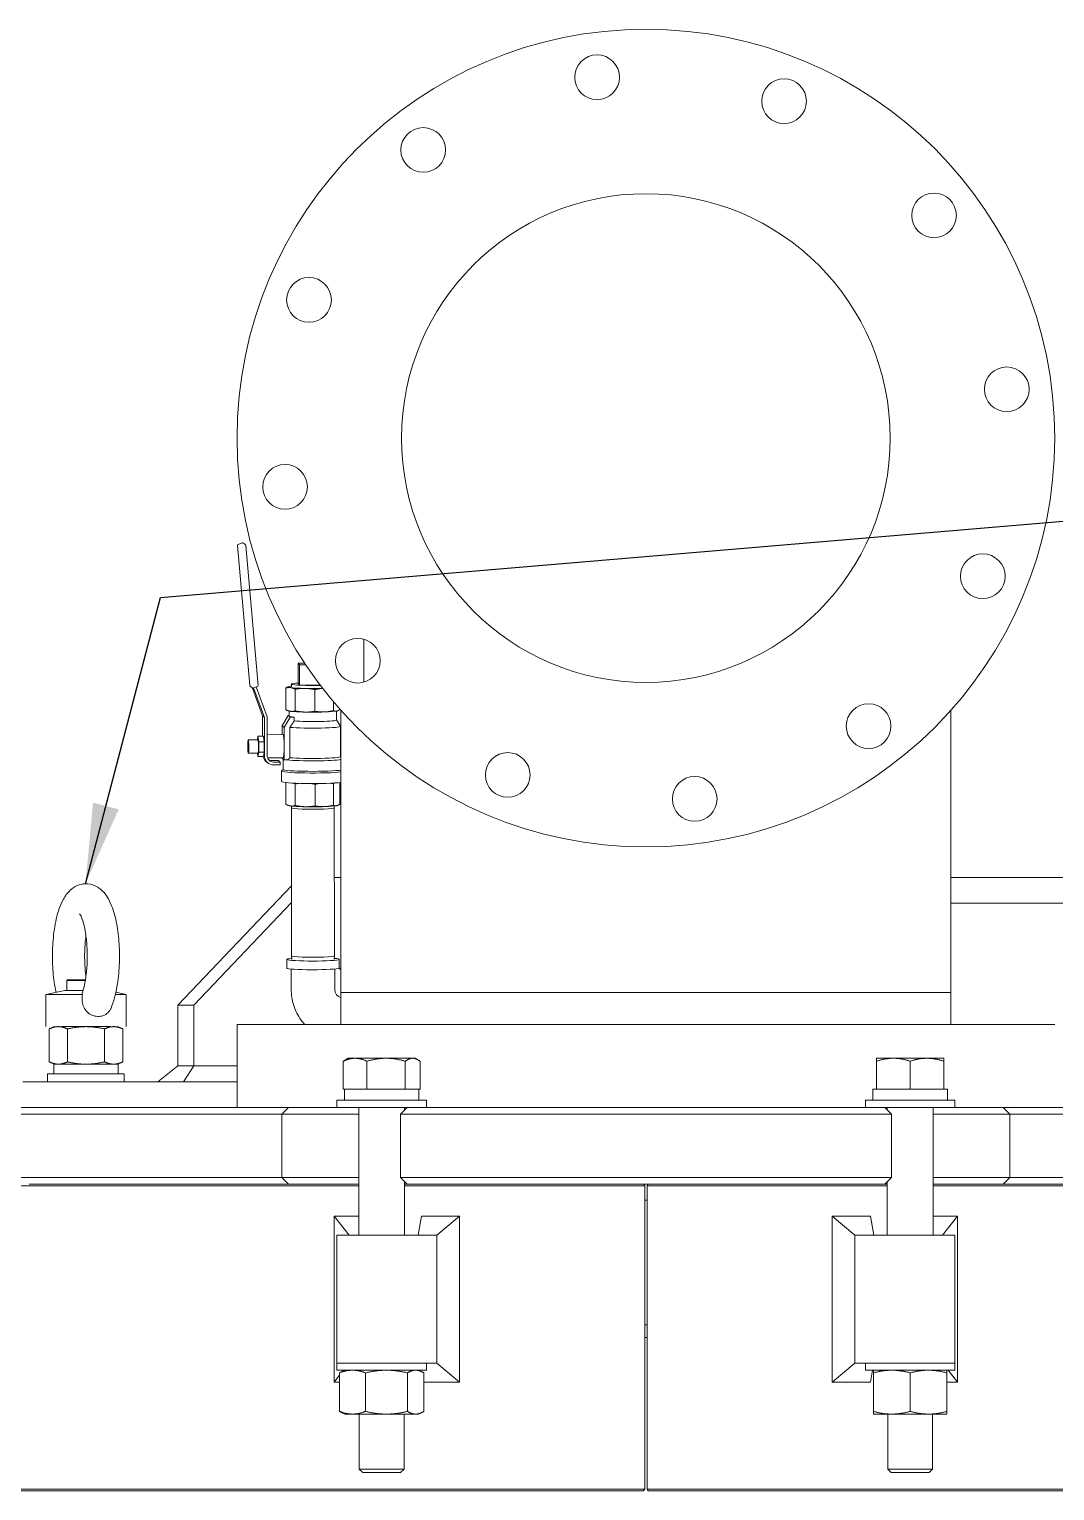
# Model space of a CAD drawing. Header units: inches. Extents: x 20 to 536, y 8 to 344.
# Drawn here: x 256.69 to 276.75, y 140.48 to 169.08 of the extents above; entities that cross this region are included whole.
import ezdxf

# ---------------------------------------------------------------- set-up
doc = ezdxf.new("R2010")
doc.units = ezdxf.units.IN
doc.header["$LTSCALE"] = 16
doc.header["$MEASUREMENT"] = 0
doc.layers.add('Symbol (ANSI)', color=7, linetype='Continuous', lineweight=25)
doc.layers.add('Visible (ANSI)', color=7, linetype='Continuous', lineweight=50)
doc.styles.add('MEMCOR Medium', font='arial.ttf')
doc.dimstyles.new('Default (ANSI)$7', dxfattribs={"dimscale": 16, "dimtxt": 0.15, "dimasz": 0.098425, "dimexe": 0.125, "dimexo": 0.0625, "dimgap": 0.031496, "dimtad": 0, "dimtih": 1, "dimtoh": 1, "dimdec": 4, "dimrnd": 1e-08, "dimzin": 3, "dimdsep": 46, "dimlunit": 5, "dimtxsty": 'MEMCOR Medium', "dimcen": 0.09, "dimdle": 0.393701, "dimclrd": 256, "dimclre": 256, "dimclrt": 256, "dimadec": 0, "dimazin": 1, "dimtfac": 0.8, "dimtofl": 0, "dimtmove": 0, "dimatfit": 3, "dimfxl": 1, "dimfrac": 1, "dimtolj": 1, "dimtzin": 4, "dimlwd": -1, "dimlwe": -1, "dimarcsym": 0})

msp = doc.modelspace()

# ---------------------------------------------------------------- linework, layer by layer
at = {"layer": 'Visible (ANSI)', "linetype": 'Continuous', "lineweight": 18}
for p, q in [((260.85768, 159.02392), (260.77607, 158.99372)), ((260.87803, 159.02059), (260.91582, 158.99015)), ((260.76252, 158.9723), (261.00359, 156.23274)), ((260.92352, 158.97572), (261.16459, 156.23615)), ((263.23266, 157.14086), (263.23266, 156.2969)), ((261.94994, 156.67032), (262.07679, 156.67074)), ((261.97373, 156.63516), (261.94994, 156.67032)), ((261.94994, 156.67032), (261.95016, 156.27742)), ((262.10012, 156.63557), (261.97373, 156.63516)), ((261.97373, 156.63516), (261.97395, 156.24226)), ((261.04908, 156.18786), (261.01129, 156.21831)), ((261.05485, 156.18457), (261.25417, 155.63833)), ((261.15104, 156.21474), (261.06943, 156.18454)), ((261.2899, 155.60954), (261.07883, 156.18802)), ((261.1297, 156.20685), (261.34405, 155.6194)), ((261.70871, 156.185), (261.70895, 155.75952)), ((261.75205, 156.21078), (261.74444, 156.20726)), ((261.82046, 156.20647), (261.81874, 156.26047)), ((261.89319, 156.162), (261.89343, 155.73652)), ((261.97395, 156.24226), (261.95016, 156.27742)), ((262.37907, 156.2436), (261.97395, 156.24226)), ((262.27932, 156.15422), (262.27956, 155.72874)), ((262.64105, 155.91615), (262.64115, 155.74072)), ((261.2899, 155.60954), (261.25417, 155.63833)), ((261.25417, 155.63833), (261.25439, 155.2441)), ((261.29032, 154.85915), (261.2899, 155.60954)), ((261.34405, 155.6194), (261.34438, 155.02961)), ((261.75314, 155.64786), (261.63724, 155.44605)), ((261.67834, 155.41295), (261.79424, 155.61475)), ((261.75232, 155.73913), (261.72391, 155.75221)), ((261.77223, 155.64797), (261.75314, 155.64786)), ((261.75314, 155.64786), (261.77369, 155.63131)), ((261.77224, 155.63365), (261.77218, 155.73367)), ((261.77369, 155.63131), (261.79424, 155.61475)), ((261.79424, 155.61475), (261.87346, 155.6152)), ((261.87346, 155.6152), (261.8735, 155.53976)), ((262.70328, 155.55874), (262.70318, 155.73419)), ((262.72304, 155.73968), (262.73065, 155.74319)), ((262.76638, 155.77121), (262.76638, 155.76546)), ((262.78666, 150.22597), (262.78666, 155.7484)), ((274.72266, 150.22597), (274.72266, 155.7484)), ((261.63724, 155.44605), (261.63734, 155.27195)), ((261.63724, 155.44605), (261.67834, 155.41295)), ((261.6787, 154.7769), (261.67834, 155.41295)), ((261.78867, 155.41357), (261.789, 154.82107)), ((262.70328, 155.55929), (262.77572, 155.43433)), ((262.77641, 154.84056), (262.77608, 155.43306)), ((260.97379, 155.17252), (261.16332, 155.17359)), ((261.15319, 155.17353), (261.16394, 155.2436)), ((261.16394, 155.2436), (261.27225, 155.2442)), ((261.16394, 155.2436), (261.17774, 155.13227)), ((261.17774, 155.13227), (261.28605, 155.13288)), ((261.17774, 155.13227), (261.17786, 154.93176)), ((261.27225, 155.2442), (261.28605, 155.13288)), ((261.28605, 155.13288), (261.28616, 154.93237)), ((261.34424, 155.2703), (261.65674, 155.27206)), ((261.34438, 155.02961), (261.34447, 154.85946)), ((260.97526, 154.91153), (261.16479, 154.91259)), ((261.16417, 154.84258), (261.1555, 154.91254)), ((261.17786, 154.93176), (261.16417, 154.84258)), ((261.16417, 154.84258), (261.27506, 154.8432)), ((261.17786, 154.93176), (261.28616, 154.93237)), ((261.28616, 154.93237), (261.27662, 154.87019)), ((261.32085, 154.7493), (261.35658, 154.72051)), ((261.35161, 154.81794), (261.65928, 154.81967)), ((261.56554, 154.76494), (261.43342, 154.7642)), ((261.46915, 154.73541), (261.60127, 154.73615)), ((261.60127, 154.73615), (261.56554, 154.76494)), ((261.60127, 154.73615), (261.6013, 154.68194)), ((261.63759, 154.81955), (261.6376, 154.81)), ((261.65815, 154.79345), (261.6376, 154.81)), ((261.65644, 154.59058), (261.65633, 154.79491)), ((261.6787, 154.7769), (261.65815, 154.79345)), ((261.73989, 154.77724), (261.6787, 154.7769)), ((262.77641, 154.84166), (262.78666, 154.83146)), ((261.6013, 154.68194), (261.46918, 154.6812)), ((261.62595, 154.3542), (261.62584, 154.56)), ((261.65644, 154.59177), (261.62709, 154.56251)), ((261.70998, 153.90731), (261.70975, 154.33279)), ((261.89447, 153.88431), (261.89423, 154.30979)), ((262.28059, 153.87653), (262.28036, 154.30201)), ((262.64218, 153.88851), (262.64194, 154.31399)), ((262.76741, 153.91325), (262.76718, 154.33509)), ((261.75335, 153.88692), (261.72495, 153.9)), ((261.82124, 153.87487), (261.82009, 153.83731)), ((262.65619, 153.87534), (262.65739, 153.83778)), ((262.72407, 153.88747), (262.73168, 153.89098)), ((261.82009, 153.83726), (261.82171, 150.94239)), ((262.65739, 153.83773), (262.65901, 150.94286)), ((262.78666, 152.47597), (262.65815, 152.47597)), ((280.60948, 152.47597), (274.72266, 152.47597)), ((261.82094, 152.31284), (259.59844, 149.97597)), ((259.90746, 149.97597), (261.82112, 151.98811)), ((279.23228, 151.97597), (274.72266, 151.97597)), ((261.72789, 150.70385), (261.7278, 150.87437)), ((261.82387, 150.87437), (261.82171, 150.94234)), ((262.65692, 150.87484), (262.65901, 150.94281)), ((262.75309, 150.70445), (262.75299, 150.87494)), ((257.43566, 150.47597), (257.42316, 150.46347)), ((257.78715, 150.46347), (257.42316, 150.46347)), ((257.42316, 150.46347), (257.42316, 150.26697)), ((257.43566, 150.47597), (257.78921, 150.47597)), ((261.81356, 150.28507), (261.81334, 150.6858)), ((262.66571, 150.2828), (262.66549, 150.68607)), ((262.75121, 150.70163), (262.75121, 150.70314)), ((262.75121, 150.70314), (262.78666, 150.66777)), ((262.78666, 150.67349), (262.75309, 150.70698)), ((257.38282, 150.26697), (257.01076, 150.18789)), ((257.72813, 150.18789), (257.01076, 150.18789)), ((257.01076, 149.55797), (257.01076, 150.18789)), ((257.74339, 150.26697), (257.38282, 150.26697)), ((258.58557, 150.18789), (258.37386, 150.18789)), ((258.38369, 150.2308), (258.58557, 150.18789)), ((258.58557, 149.55797), (258.58557, 150.18789)), ((262.78566, 150.22597), (274.72366, 150.22597)), ((262.78566, 150.22597), (262.78566, 149.60097)), ((274.72366, 150.22597), (274.72366, 149.60097)), ((259.59844, 149.97597), (259.90746, 149.97597)), ((259.59844, 148.78847), (259.59844, 149.97597)), ((259.90746, 149.97597), (259.90746, 148.78847)), ((260.75466, 149.60097), (276.75466, 149.60097)), ((260.75466, 149.60097), (260.75466, 147.97597)), ((257.17316, 149.55797), (257.07648, 149.51288)), ((257.07648, 148.86905), (257.07648, 149.51288)), ((258.2771, 149.55797), (257.31923, 149.55797)), ((257.43732, 148.86905), (257.43732, 149.51288)), ((258.15901, 148.86905), (258.15901, 149.51288)), ((258.42316, 149.55797), (258.51985, 149.51288)), ((258.51985, 148.86905), (258.51985, 149.51288)), ((257.17316, 148.82397), (257.07648, 148.86905)), ((257.17269, 148.82397), (257.17269, 148.63597)), ((257.17269, 148.82397), (258.43066, 148.82397)), ((258.42316, 148.82397), (258.51985, 148.86905)), ((258.43066, 148.82397), (258.43066, 148.63597)), ((259.59844, 148.78847), (259.20467, 148.47597)), ((259.90746, 148.78847), (259.59844, 148.78847)), ((259.90746, 148.78847), (259.70682, 148.47597)), ((260.75466, 148.78847), (259.90746, 148.78847)), ((262.83353, 148.3356), (262.83353, 148.881)), ((262.92853, 148.9396), (262.87448, 148.90839)), ((263.06409, 148.9396), (262.92853, 148.9396)), ((263.67016, 148.9396), (263.06409, 148.9396)), ((263.29466, 148.3356), (263.29466, 148.881)), ((264.1906, 148.9396), (263.67016, 148.9396)), ((264.04566, 148.3356), (264.04566, 148.881)), ((264.24053, 148.9396), (264.1906, 148.9396)), ((264.24053, 148.9396), (264.29458, 148.90839)), ((264.33554, 148.3356), (264.33554, 148.881)), ((273.5968, 148.9396), (273.2688, 148.9396)), ((273.2688, 148.3356), (273.2688, 148.881)), ((274.2528, 148.9396), (273.5968, 148.9396)), ((273.9248, 148.3356), (273.9248, 148.881)), ((274.5808, 148.9396), (274.2528, 148.9396)), ((274.5808, 148.3356), (274.5808, 148.881)), ((256.56091, 148.47597), (257.19095, 148.47597)), ((258.54816, 148.63597), (257.04816, 148.63597)), ((257.04816, 148.63597), (257.04816, 148.47597)), ((260.75466, 148.47597), (257.19095, 148.47597)), ((258.54816, 148.63597), (258.54816, 148.47597)), ((263.06409, 148.3356), (262.83353, 148.3356)), ((262.85503, 148.33559), (264.31403, 148.33559)), ((262.85503, 148.11659), (262.85503, 148.33559)), ((262.92853, 148.3356), (262.92853, 148.33559)), ((263.29466, 148.3356), (263.06409, 148.3356)), ((263.67016, 148.3356), (263.29466, 148.3356)), ((264.04566, 148.3356), (263.67016, 148.3356)), ((264.1906, 148.3356), (264.04566, 148.3356)), ((264.33554, 148.3356), (264.1906, 148.3356)), ((264.24053, 148.3356), (264.24053, 148.33559)), ((264.31403, 148.11659), (264.31403, 148.33559)), ((273.1953, 148.33559), (274.6543, 148.33559)), ((273.1953, 148.11659), (273.1953, 148.33559)), ((273.5968, 148.3356), (273.2688, 148.3356)), ((273.2688, 148.3356), (273.2688, 148.33559)), ((273.9248, 148.3356), (273.5968, 148.3356)), ((274.2528, 148.3356), (273.9248, 148.3356)), ((274.5808, 148.3356), (274.2528, 148.3356)), ((274.5808, 148.3356), (274.5808, 148.33559)), ((274.6543, 148.11659), (274.6543, 148.33559)), ((257.03151, 147.97597), (256.21072, 147.97597)), ((257.03151, 147.97597), (261.53476, 147.97597)), ((261.76402, 147.97597), (261.53476, 147.97597)), ((261.76402, 147.97597), (261.63402, 147.84597)), ((261.76402, 147.97597), (262.43205, 147.97597)), ((262.43205, 147.97597), (262.70457, 147.97597)), ((262.70457, 147.97597), (262.84813, 147.97597)), ((264.45953, 148.11659), (262.70953, 148.11659)), ((262.70953, 147.97597), (262.70953, 148.11659)), ((262.84813, 147.97597), (264.0824, 147.97597)), ((263.13703, 147.97597), (263.13703, 145.47597)), ((264.0824, 147.97597), (263.9524, 147.84597)), ((264.03203, 147.97597), (264.03203, 147.9256)), ((264.0824, 147.97597), (264.18226, 147.97597)), ((264.18226, 147.97597), (264.45835, 147.97597)), ((264.45835, 147.97597), (265.44888, 147.97597)), ((264.45953, 147.97597), (264.45953, 148.11659)), ((265.6379, 147.97597), (265.44888, 147.97597)), ((266.31753, 147.97597), (265.6379, 147.97597)), ((266.31753, 147.97597), (271.1918, 147.97597)), ((271.87143, 147.97597), (271.1918, 147.97597)), ((272.06045, 147.97597), (271.87143, 147.97597)), ((272.06045, 147.97597), (273.05098, 147.97597)), ((274.7998, 148.11659), (273.0498, 148.11659)), ((273.0498, 147.97597), (273.0498, 148.11659)), ((273.05098, 147.97597), (273.32707, 147.97597)), ((273.32707, 147.97597), (273.42693, 147.97597)), ((273.42693, 147.97597), (273.55693, 147.84597)), ((273.42693, 147.97597), (274.6612, 147.97597)), ((273.4773, 147.97597), (273.4773, 147.9256)), ((274.3723, 147.97597), (274.3723, 145.47597)), ((274.6612, 147.97597), (274.80476, 147.97597)), ((274.7998, 147.97597), (274.7998, 148.11659)), ((274.80476, 147.97597), (275.07728, 147.97597)), ((275.07728, 147.97597), (275.7453, 147.97597)), ((275.97457, 147.97597), (275.7453, 147.97597)), ((275.7453, 147.97597), (275.8753, 147.84597)), ((275.97457, 147.97597), (280.47781, 147.97597)), ((256.31881, 147.84597), (256.97023, 147.84597)), ((261.49702, 147.84597), (256.97023, 147.84597)), ((261.49702, 147.84597), (261.63402, 147.84597)), ((262.40187, 147.84597), (261.63402, 147.84597)), ((261.63402, 147.84597), (261.63402, 146.60597)), ((262.67569, 147.84597), (262.40187, 147.84597)), ((262.97642, 147.84597), (262.67569, 147.84597)), ((262.97642, 147.84597), (263.13703, 147.84597)), ((264.16043, 147.84597), (263.9524, 147.84597)), ((263.9524, 147.84597), (263.9524, 146.60597)), ((264.43784, 147.84597), (264.16043, 147.84597)), ((265.57638, 147.84597), (264.43784, 147.84597)), ((265.57638, 147.84597), (265.7654, 147.84597)), ((265.7654, 147.84597), (266.30479, 147.84597)), ((271.20454, 147.84597), (266.30479, 147.84597)), ((271.20454, 147.84597), (271.74393, 147.84597)), ((271.74393, 147.84597), (271.93295, 147.84597)), ((273.07148, 147.84597), (271.93295, 147.84597)), ((273.3489, 147.84597), (273.07148, 147.84597)), ((273.55693, 147.84597), (273.3489, 147.84597)), ((273.55693, 147.84597), (273.55693, 146.60597)), ((274.3723, 147.84597), (274.53291, 147.84597)), ((274.83364, 147.84597), (274.53291, 147.84597)), ((275.10745, 147.84597), (274.83364, 147.84597)), ((275.8753, 147.84597), (275.10745, 147.84597)), ((275.8753, 147.84597), (276.01231, 147.84597)), ((275.8753, 147.84597), (275.8753, 146.60597)), ((280.53909, 147.84597), (276.01231, 147.84597)), ((263.13703, 146.44472), (254.47887, 146.44472)), ((256.97023, 146.60597), (256.31881, 146.60597)), ((256.68827, 146.47597), (261.76402, 146.47597)), ((256.97023, 146.60597), (261.49702, 146.60597)), ((261.63402, 146.60597), (261.49702, 146.60597)), ((261.63402, 146.60597), (262.40187, 146.60597)), ((261.76402, 146.47597), (261.63402, 146.60597)), ((262.43205, 146.47597), (261.76402, 146.47597)), ((262.40187, 146.60597), (262.67569, 146.60597)), ((262.70457, 146.47597), (262.43205, 146.47597)), ((262.67569, 146.60597), (262.97642, 146.60597)), ((262.84892, 146.47597), (262.70457, 146.47597)), ((262.84892, 146.47597), (263.13703, 146.47597)), ((263.13703, 146.60597), (262.97642, 146.60597)), ((263.9524, 146.60597), (264.16043, 146.60597)), ((264.0824, 146.47597), (263.9524, 146.60597)), ((264.03203, 146.52634), (264.03203, 145.47597)), ((264.03203, 146.47597), (264.0824, 146.47597)), ((268.73285, 146.44472), (264.03203, 146.44472)), ((264.18226, 146.47597), (264.0824, 146.47597)), ((264.16043, 146.60597), (264.43784, 146.60597)), ((264.45835, 146.47597), (264.18226, 146.47597)), ((264.43784, 146.60597), (265.57638, 146.60597)), ((265.44888, 146.47597), (264.45835, 146.47597)), ((265.44888, 146.47597), (265.6379, 146.47597)), ((265.7654, 146.60597), (265.57638, 146.60597)), ((265.6379, 146.47597), (265.9726, 146.47597)), ((266.30479, 146.60597), (265.7654, 146.60597)), ((265.9726, 146.47597), (268.70844, 146.47597)), ((266.30479, 146.60597), (271.20454, 146.60597)), ((268.80089, 146.47597), (268.70844, 146.47597)), ((268.73285, 140.50722), (268.73285, 146.44472)), ((273.4773, 146.44472), (268.77648, 146.44472)), ((268.77648, 146.44472), (268.77648, 140.50722)), ((268.80089, 146.47597), (271.53673, 146.47597)), ((271.74393, 146.60597), (271.20454, 146.60597)), ((271.53673, 146.47597), (271.87143, 146.47597)), ((271.93295, 146.60597), (271.74393, 146.60597)), ((271.87143, 146.47597), (272.06045, 146.47597)), ((271.93295, 146.60597), (273.07148, 146.60597)), ((273.05098, 146.47597), (272.06045, 146.47597)), ((273.32707, 146.47597), (273.05098, 146.47597)), ((273.07148, 146.60597), (273.3489, 146.60597)), ((273.42693, 146.47597), (273.32707, 146.47597)), ((273.3489, 146.60597), (273.55693, 146.60597)), ((273.42693, 146.47597), (273.55693, 146.60597)), ((273.42693, 146.47597), (273.4773, 146.47597)), ((273.4773, 146.52634), (273.4773, 145.47597)), ((274.53291, 146.60597), (274.3723, 146.60597)), ((274.3723, 146.47597), (274.66041, 146.47597)), ((283.03045, 146.44472), (274.3723, 146.44472)), ((274.53291, 146.60597), (274.83364, 146.60597)), ((274.80476, 146.47597), (274.66041, 146.47597)), ((275.07728, 146.47597), (274.80476, 146.47597)), ((274.83364, 146.60597), (275.10745, 146.60597)), ((275.7453, 146.47597), (275.07728, 146.47597)), ((275.10745, 146.60597), (275.8753, 146.60597)), ((275.7453, 146.47597), (275.8753, 146.60597)), ((275.7453, 146.47597), (280.82106, 146.47597)), ((276.01231, 146.60597), (275.8753, 146.60597)), ((276.01231, 146.60597), (280.53909, 146.60597)), ((268.73285, 146.16097), (268.77648, 146.16097)), ((262.65744, 145.85081), (262.65744, 142.60112)), ((262.65744, 145.85081), (263.13703, 145.85081)), ((262.65744, 145.85081), (262.94879, 145.47597)), ((264.36126, 145.85081), (264.29539, 145.47597)), ((264.36126, 145.85081), (265.1091, 145.85081)), ((265.1091, 145.85081), (264.66516, 145.47597)), ((265.1091, 142.60112), (265.1091, 145.85081)), ((272.40023, 145.85081), (272.40023, 142.60112)), ((272.40023, 145.85081), (273.14807, 145.85081)), ((272.40023, 145.85081), (272.84416, 145.47597)), ((273.14807, 145.85081), (273.21394, 145.47597)), ((274.3723, 145.85081), (274.85189, 145.85081)), ((274.85189, 145.85081), (274.56054, 145.47597)), ((274.85189, 142.60112), (274.85189, 145.85081)), ((262.70953, 145.47597), (264.44272, 145.47597)), ((262.70953, 142.97597), (262.70953, 145.47597)), ((264.44272, 145.47597), (264.66516, 145.47597)), ((264.66516, 142.97597), (264.66516, 145.47597)), ((273.06661, 145.47597), (272.84416, 145.47597)), ((272.84416, 145.47597), (272.84416, 142.97597)), ((273.06661, 145.47597), (274.7998, 145.47597)), ((274.7998, 142.97597), (274.7998, 145.47597)), ((268.73285, 143.72597), (268.77648, 143.72597)), ((268.77648, 143.47597), (268.73285, 143.47597)), ((262.65744, 142.60112), (262.76141, 142.73488)), ((264.44272, 142.97597), (262.70953, 142.97597)), ((264.44272, 142.97597), (262.70953, 142.97597)), ((262.70953, 142.97597), (262.70953, 142.83534)), ((262.70953, 142.83534), (264.45953, 142.83534)), ((262.76141, 142.02821), (262.76141, 142.78348)), ((262.86553, 142.83534), (262.80629, 142.80772)), ((262.82468, 142.81629), (262.83949, 142.83534)), ((263.26682, 142.02821), (263.26682, 142.78348)), ((264.08994, 142.02821), (264.08994, 142.78348)), ((264.30353, 142.83534), (264.36277, 142.80772)), ((264.32158, 142.82693), (264.3201, 142.83534)), ((264.40766, 142.02821), (264.40766, 142.78348)), ((264.66516, 142.97597), (264.44272, 142.97597)), ((264.45953, 142.97597), (264.45953, 142.83534)), ((265.1091, 142.60112), (264.66516, 142.97597)), ((272.40023, 142.60112), (272.84416, 142.97597)), ((272.84416, 142.97597), (273.06661, 142.97597)), ((273.0498, 142.97597), (273.0498, 142.83534)), ((273.0498, 142.83534), (274.7998, 142.83534)), ((274.7998, 142.97597), (273.06661, 142.97597)), ((274.7998, 142.97597), (273.06661, 142.97597)), ((273.14807, 142.60112), (273.18923, 142.83534)), ((273.2058, 142.02821), (273.2058, 142.78348)), ((273.9248, 142.02821), (273.9248, 142.78348)), ((274.6438, 142.02821), (274.6438, 142.78348)), ((274.85189, 142.60112), (274.66984, 142.83534)), ((274.7998, 142.97597), (274.7998, 142.83534)), ((262.76141, 142.60112), (262.65744, 142.60112)), ((265.1091, 142.60112), (264.40766, 142.60112)), ((273.14807, 142.60112), (272.40023, 142.60112)), ((274.85189, 142.60112), (274.6438, 142.60112)), ((262.86553, 141.97634), (262.80629, 142.00397)), ((262.86553, 141.97634), (263.01411, 141.97634)), ((263.01411, 141.97634), (263.67838, 141.97634)), ((263.14703, 141.97634), (263.14703, 140.90171)), ((263.67838, 141.97634), (264.2488, 141.97634)), ((264.02203, 141.97634), (264.02203, 140.90171)), ((264.2488, 141.97634), (264.30353, 141.97634)), ((264.30353, 141.97634), (264.36277, 142.00397)), ((273.2058, 141.97634), (273.5653, 141.97634)), ((273.4873, 141.97634), (273.4873, 140.90171)), ((273.5653, 141.97634), (274.2843, 141.97634)), ((274.2843, 141.97634), (274.6438, 141.97634)), ((274.3623, 141.97634), (274.3623, 140.90171)), ((263.14703, 140.90171), (264.02203, 140.90171)), ((263.21519, 140.83559), (263.14703, 140.90171)), ((263.95387, 140.83559), (263.21519, 140.83559)), ((263.95387, 140.83559), (264.02203, 140.90171)), ((273.4873, 140.90171), (274.3623, 140.90171)), ((273.55546, 140.83559), (273.4873, 140.90171)), ((274.29413, 140.83559), (273.55546, 140.83559)), ((274.29413, 140.83559), (274.3623, 140.90171)), ((243.75344, 140.50722), (268.73285, 140.50722)), ((268.70844, 140.47597), (243.78469, 140.47597)), ((268.77648, 140.50722), (293.75589, 140.50722)), ((293.72464, 140.47597), (268.80089, 140.47597))]:
    msp.add_line(p, q, dxfattribs=at)
for centre, radius in [((268.75466, 161.07597), 8), ((267.80006, 168.13673), 0.4375), ((271.45833, 167.66807), 0.4375), ((264.39757, 166.71347), 0.4375), ((268.75466, 161.07597), 4.781), ((274.39216, 165.43306), 0.4375), ((262.16256, 163.77964), 0.4375), ((275.81543, 162.03057), 0.4375), ((261.6939, 160.12136), 0.4375), ((275.34676, 158.3723), 0.4375), ((263.11717, 156.71888), 0.4375), ((273.11176, 155.43847), 0.4375), ((266.05099, 154.48387), 0.4375), ((269.70927, 154.01521), 0.4375)]:
    msp.add_circle(centre, radius, dxfattribs=at)
for centre, start, end in [((260.86493, 159.00433), 51.145173, 110.307422), ((260.78332, 158.97413), 110.307422, 185.028822), ((260.90272, 158.97389), 5.028822, 51.145173), ((261.02439, 156.23457), 185.028822, 231.145173), ((261.06218, 156.20412), 231.145173, 290.307422), ((261.14379, 156.23432), 290.307422, 5.028822)]:
    msp.add_arc(centre, 0.02088, start, end, dxfattribs=at)
for centre, major_axis, ratio, start_param, end_param in [((262.23742, 156.20675), (-0.49, -0.00027), 0.06387742, 5.96952264, 6.7549208), ((262.23742, 156.20675), (-0.49, -0.00027), 0.06387742, 5.73216164, 5.96952264), ((262.23739, 156.26075), (-0.41865, -0.00023), 0.06387742, 5.46844588, 8.21423581), ((262.23742, 156.20675), (0.49, 0.00027), 0.06387742, 3.61332815, 4.39872631), ((262.23742, 156.20675), (0.49, 0.00027), 0.06387742, 4.39872631, 5.11467546), ((262.23768, 155.7437), (-0.49, -0.00027), 0.06387742, 0.13770067, 0.4717355), ((262.23774, 155.63391), (-0.4655, -0.00026), 0.06387742, 0, 0.07903641), ((262.23774, 155.63391), (-0.4655, -0.00026), 0.06387742, 0.07903641, 0.67199679), ((262.23768, 155.7437), (-0.49, -0.00027), 0.06387742, 0.4717355, 1.25713366), ((262.23768, 155.7437), (-0.49, -0.00027), 0.06387742, 1.25713366, 2.04253182), ((262.23768, 155.7437), (0.49, 0.00027), 0.06387742, 5.18412448, 5.96952264), ((262.23768, 155.7437), (0.49, 0.00027), 0.06387742, 5.96952264, 6.14548464), ((262.23785, 155.43276), (0.53823, 0.0003), 0.06387742, 3.72505216, 6.32014884), ((262.23778, 155.55848), (0.4655, 0.00026), 0.06387742, 3.81358944, 6.28318531), ((261.16406, 155.04309), (-0.00073, 0.1305), 0.07879291, 3.14159265, 6.28318531), ((261.65801, 155.04586), (0.00127, -0.2262), 0.07879291, 0, 3.14159265), ((261.43335, 154.88894), (-0.1125, -0.13964), 0.99484238, 5.64694304, 6.28318531), ((261.45538, 154.8712), (-0.16909, -0.0761), 0.82691528, 5.79105754, 5.96150949), ((261.46908, 154.86016), (-0.1125, -0.13964), 0.99484238, 5.39362044, 6.96441677), ((261.46908, 154.86016), (-0.07842, -0.09734), 0.99484238, 5.39362044, 6.96441677), ((261.43335, 154.88894), (-0.07842, -0.09734), 0.99484238, 0.1855679, 0.68123146), ((262.2382, 154.79671), (0.58187, 0.00033), 0.06387742, 3.68409912, 5.94260472), ((262.23818, 154.84026), (0.53823, 0.0003), 0.06387742, 3.72505216, 6.28318531), ((262.23834, 154.56034), (-0.6125, -0.00034), 0.06387742, 6.21913337, 8.96288991), ((262.23832, 154.59091), (-0.58187, -0.00033), 0.06387742, 0, 2.80042104), ((262.23845, 154.35454), (-0.6125, -0.00034), 0.06387742, 0, 2.67928359), ((262.23871, 153.89149), (-0.49, -0.00027), 0.06387742, 0.13770067, 0.4717355), ((262.23871, 153.89149), (-0.49, -0.00027), 0.06387742, 0.4717355, 1.25713366), ((262.23871, 153.89149), (0.49, 0.00027), 0.06387742, 5.18412448, 5.96952264), ((262.23871, 153.89149), (0.49, 0.00027), 0.06387742, 5.96952264, 6.14548464), ((262.23874, 153.83749), (0.41865, 0.00023), 0.06387742, 3.1395924, 6.28518556), ((262.23871, 153.89149), (-0.49, -0.00027), 0.06387742, 1.25713366, 2.04253182), ((262.2404, 150.87466), (-0.5126, -0.00029), 0.06387742, 5.6629406, 10.04502267), ((262.24036, 150.94263), (0.41865, 0.00023), 0.06387742, 3.14159265, 6.28318531), ((262.24049, 150.70414), (-0.5126, -0.00029), 0.06387742, 0, 3.05596752), ((262.2402, 151.21569), (-0.51255, 0.51226), 0.03632964, 3.09230146, 3.1779266), ((262.83091, 150.2828), (-0.16369, 0.02232), 0.9979196, 0.13577327, 1.42857432)]:
    msp.add_ellipse(centre, major_axis=major_axis, ratio=ratio, start_param=start_param, end_param=end_param, dxfattribs=at)
msp.add_ellipse((260.97452, 155.04202), major_axis=(-0.00073, 0.1305), ratio=0.07879291, dxfattribs=at)
for points, weights in [([(261.70871, 156.185), (261.72714, 156.19928), (261.74444, 156.20726)], [1.07162109099, 1.06288726491, 1.04083918758]), ([(261.80094, 156.19229), (261.75665, 156.19781), (261.70871, 156.185)], [1, 1.0562990584, 1.07162109099]), ([(261.89319, 156.162), (261.84524, 156.18676), (261.80094, 156.19229)], [1.07162109099, 1.0562990584, 1]), ([(262.08625, 156.1769), (261.99353, 156.17876), (261.89319, 156.162)], [1, 1.0562990584, 1.07162109099]), ([(262.27932, 156.15422), (262.17896, 156.17503), (262.08625, 156.1769)], [1.07162109099, 1.0562990584, 1]), ([(262.42976, 156.17744), (262.35742, 156.17242), (262.27932, 156.15422)], [1.01764138006, 1.05885478688, 1.07162109099]), ([(261.70895, 155.75952), (261.75691, 155.73475), (261.8012, 155.72923)], [1.07162109099, 1.0562990584, 1]), ([(261.8012, 155.72923), (261.8455, 155.72371), (261.89343, 155.73652)], [1, 1.0562990584, 1.07162109099]), ([(261.89343, 155.73652), (261.99379, 155.71571), (262.08651, 155.71384)], [1.07162109099, 1.0562990584, 1]), ([(262.08651, 155.71384), (262.17922, 155.71197), (262.27956, 155.72874)], [1, 1.0562990584, 1.07162109099]), ([(262.27956, 155.72874), (262.37354, 155.71307), (262.46036, 155.71594)], [1.07162109099, 1.0562990584, 1]), ([(262.46036, 155.71594), (262.54718, 155.71882), (262.64115, 155.74072)], [1, 1.0562990584, 1.07162109099]), ([(262.64115, 155.74072), (262.6737, 155.72836), (262.70377, 155.7343)], [1.07162109099, 1.0562990584, 1]), ([(262.70377, 155.7343), (262.73384, 155.74024), (262.76638, 155.76546)], [1, 1.0562990584, 1.07162109099]), ([(261.8735, 155.53976), (261.83416, 155.48293), (261.78867, 155.41357)], [1, 1.00361912604, 1]), ([(261.789, 154.82107), (261.7654, 154.80024), (261.73989, 154.77724)], [1.00000480453, 1.0009720909, 1]), ([(261.70975, 154.33279), (261.71073, 154.33354), (261.7117, 154.33429)], [1.05740736242, 1.05716060999, 1.05687603105]), ([(261.71443, 154.334), (261.7121, 154.33341), (261.70975, 154.33279)], [1.05650422017, 1.05700586492, 1.05740736242]), ([(261.89423, 154.30979), (261.87923, 154.31754), (261.86484, 154.32333)], [1.05740736242, 1.05484929998, 1.04822590857]), ([(261.96461, 154.31939), (261.93022, 154.31581), (261.89423, 154.30979)], [1.04619416051, 1.05447386294, 1.05740736242]), ([(262.28036, 154.30201), (262.2406, 154.31025), (262.20275, 154.31547)], [1.05740736242, 1.05416875594, 1.04441401894]), ([(262.35208, 154.31616), (262.31709, 154.31057), (262.28036, 154.30201)], [1.04466695344, 1.05421092691, 1.05740736242]), ([(262.64194, 154.31399), (262.61088, 154.31917), (262.58112, 154.32231)], [1.05740736242, 1.05470433012, 1.04746213374]), ([(262.65955, 154.32637), (262.65091, 154.32094), (262.64194, 154.31399)], [1.04974165739, 1.05515307424, 1.05740736242]), ([(261.70998, 153.90731), (261.75794, 153.88254), (261.80224, 153.87702)], [1.05740736242, 1.04927042368, 1]), ([(261.80224, 153.87702), (261.84653, 153.8715), (261.89447, 153.88431)], [1, 1.04927042368, 1.05740736242]), ([(261.89447, 153.88431), (261.99483, 153.8635), (262.08754, 153.86163)], [1.05740736242, 1.04927042368, 1]), ([(262.08754, 153.86163), (262.18025, 153.85976), (262.28059, 153.87653)], [1, 1.04927042368, 1.05740736242]), ([(262.28059, 153.87653), (262.37458, 153.86086), (262.4614, 153.86373)], [1.05740736242, 1.04927042368, 1]), ([(262.4614, 153.86373), (262.54822, 153.86661), (262.64218, 153.88851)], [1, 1.04927042368, 1.05740736242]), ([(262.64218, 153.88851), (262.67474, 153.87616), (262.70481, 153.88209)], [1.05740736242, 1.04927042368, 1]), ([(262.70481, 153.88209), (262.73488, 153.88803), (262.76741, 153.91325)], [1, 1.04927042368, 1.05740736242]), ([(257.2569, 149.55797), (257.17316, 149.55797), (257.07648, 149.51288)], [1, 1.0379548493, 1]), ([(257.43732, 149.51288), (257.34063, 149.55797), (257.2569, 149.55797)], [1, 1.0379548493, 1]), ([(257.79816, 149.55797), (257.6307, 149.55797), (257.43732, 149.51288)], [1, 1.0379548493, 1]), ([(258.15901, 149.51288), (257.96563, 149.55797), (257.79816, 149.55797)], [1, 1.0379548493, 1]), ([(258.33943, 149.55797), (258.2557, 149.55797), (258.15901, 149.51288)], [1, 1.0379548493, 1]), ([(258.51985, 149.51288), (258.42316, 149.55797), (258.33943, 149.55797)], [1, 1.0379548493, 1]), ([(257.07648, 148.86905), (257.17316, 148.82397), (257.2569, 148.82397)], [1, 1.0379548493, 1]), ([(257.2569, 148.82397), (257.34063, 148.82397), (257.43732, 148.86905)], [1, 1.0379548493, 1]), ([(257.43732, 148.86905), (257.6307, 148.82397), (257.79816, 148.82397)], [1, 1.0379548493, 1]), ([(257.79816, 148.82397), (257.96563, 148.82397), (258.15901, 148.86905)], [1, 1.0379548493, 1]), ([(258.15901, 148.86905), (258.2557, 148.82397), (258.33943, 148.82397)], [1, 1.0379548493, 1]), ([(258.33943, 148.82397), (258.42316, 148.82397), (258.51985, 148.86905)], [1, 1.0379548493, 1]), ([(263.06409, 148.9396), (262.95709, 148.9396), (262.83353, 148.881)], [1, 1.0379548493, 1]), ([(262.83353, 148.881), (262.85467, 148.89695), (262.87448, 148.90839)], [1, 1.01005189042, 1.01477953359]), ([(263.29466, 148.881), (263.1711, 148.9396), (263.06409, 148.9396)], [1, 1.0379548493, 1]), ([(263.67016, 148.9396), (263.49589, 148.9396), (263.29466, 148.881)], [1, 1.0379548493, 1]), ([(264.04566, 148.881), (263.84443, 148.9396), (263.67016, 148.9396)], [1, 1.0379548493, 1]), ([(264.1906, 148.9396), (264.12333, 148.9396), (264.04566, 148.881)], [1, 1.0379548493, 1]), ([(264.33554, 148.881), (264.25786, 148.9396), (264.1906, 148.9396)], [1, 1.0379548493, 1]), ([(273.2688, 148.881), (273.2688, 148.9396), (273.2688, 148.9396)], [1, 1.0379548493, 1]), ([(273.5968, 148.9396), (273.44457, 148.9396), (273.2688, 148.881)], [1, 1.0379548493, 1]), ([(273.9248, 148.881), (273.74902, 148.9396), (273.5968, 148.9396)], [1, 1.0379548493, 1]), ([(274.2528, 148.9396), (274.10057, 148.9396), (273.9248, 148.881)], [1, 1.0379548493, 1]), ([(274.5808, 148.881), (274.40502, 148.9396), (274.2528, 148.9396)], [1, 1.0379548493, 1]), ([(274.5808, 148.9396), (274.5808, 148.9396), (274.5808, 148.881)], [1, 1.0379548493, 1]), ([(263.01411, 142.83534), (262.89683, 142.83534), (262.76141, 142.78348)], [1, 1.0379548493, 1]), ([(262.76141, 142.78348), (262.78457, 142.79759), (262.80629, 142.80772)], [1, 1.01005189042, 1.01477953359]), ([(263.26682, 142.78348), (263.13139, 142.83534), (263.01411, 142.83534)], [1, 1.0379548493, 1]), ([(263.67838, 142.83534), (263.48737, 142.83534), (263.26682, 142.78348)], [1, 1.0379548493, 1]), ([(264.08994, 142.78348), (263.86939, 142.83534), (263.67838, 142.83534)], [1, 1.0379548493, 1]), ([(264.2488, 142.83534), (264.17508, 142.83534), (264.08994, 142.78348)], [1, 1.0379548493, 1]), ([(264.40766, 142.78348), (264.32253, 142.83534), (264.2488, 142.83534)], [1, 1.0379548493, 1]), ([(273.2058, 142.78348), (273.2058, 142.83534), (273.2058, 142.83534)], [1, 1.0379548493, 1]), ([(273.5653, 142.83534), (273.39845, 142.83534), (273.2058, 142.78348)], [1, 1.0379548493, 1]), ([(273.9248, 142.78348), (273.73214, 142.83534), (273.5653, 142.83534)], [1, 1.0379548493, 1]), ([(274.2843, 142.83534), (274.11745, 142.83534), (273.9248, 142.78348)], [1, 1.0379548493, 1]), ([(274.6438, 142.78348), (274.45114, 142.83534), (274.2843, 142.83534)], [1, 1.0379548493, 1]), ([(274.6438, 142.83534), (274.6438, 142.83534), (274.6438, 142.78348)], [1, 1.0379548493, 1]), ([(262.80629, 142.00397), (262.78457, 142.01409), (262.76141, 142.02821)], [1.01477953359, 1.01005189042, 1]), ([(262.76141, 142.02821), (262.89683, 141.97634), (263.01411, 141.97634)], [1, 1.0379548493, 1]), ([(263.01411, 141.97634), (263.13139, 141.97634), (263.26682, 142.02821)], [1, 1.0379548493, 1]), ([(263.26682, 142.02821), (263.48737, 141.97634), (263.67838, 141.97634)], [1, 1.0379548493, 1]), ([(263.67838, 141.97634), (263.86939, 141.97634), (264.08994, 142.02821)], [1, 1.0379548493, 1]), ([(264.08994, 142.02821), (264.17508, 141.97634), (264.2488, 141.97634)], [1, 1.0379548493, 1]), ([(264.2488, 141.97634), (264.32253, 141.97634), (264.40766, 142.02821)], [1, 1.0379548493, 1]), ([(273.2058, 141.97634), (273.2058, 141.97634), (273.2058, 142.02821)], [1, 1.0379548493, 1]), ([(273.2058, 142.02821), (273.39845, 141.97634), (273.5653, 141.97634)], [1, 1.0379548493, 1]), ([(273.5653, 141.97634), (273.73214, 141.97634), (273.9248, 142.02821)], [1, 1.0379548493, 1]), ([(273.9248, 142.02821), (274.11745, 141.97634), (274.2843, 141.97634)], [1, 1.0379548493, 1]), ([(274.2843, 141.97634), (274.45114, 141.97634), (274.6438, 142.02821)], [1, 1.0379548493, 1]), ([(274.6438, 142.02821), (274.6438, 141.97634), (274.6438, 141.97634)], [1, 1.0379548493, 1])]:
    msp.add_rational_spline(points, weights, degree=2, dxfattribs=at)
for points, knots in [([(258.28825, 149.92087), (258.34109, 150.04512), (258.37832, 150.18601), (258.42807, 150.47201), (258.44287, 150.61248), (258.45602, 150.89349), (258.45503, 151.03361), (258.43825, 151.30691), (258.42246, 151.43993), (258.37503, 151.69398), (258.34308, 151.8137), (258.25085, 152.04638), (258.19408, 152.15978), (258.04494, 152.27697), (258.01261, 152.29763), (257.92014, 152.33959), (257.85312, 152.35502), (257.72936, 152.35142), (257.67414, 152.33777), (257.57128, 152.29291), (257.52624, 152.2602), (257.43114, 152.17157), (257.39067, 152.11267), (257.29321, 151.93644), (257.2509, 151.80817), (257.18834, 151.53577), (257.16761, 151.39555), (257.14408, 151.11352), (257.14022, 150.97272), (257.14756, 150.69569), (257.15858, 150.55956), (257.18667, 150.36188), (257.19858, 150.29493), (257.21264, 150.2308)], [3.76997474, 3.76997474, 3.76997474, 3.76997474, 4.19963387, 4.19963387, 4.56211198, 4.56211198, 4.90855175, 4.90855175, 5.25587215, 5.25587215, 5.62101812, 5.62101812, 6.0449736, 6.0449736, 6.14387202, 6.14387202, 6.29216644, 6.29216644, 6.41712226, 6.41712226, 6.56359159, 6.56359159, 6.79275957, 6.79275957, 7.21480781, 7.21480781, 7.59032217, 7.59032217, 7.93942864, 7.93942864, 8.28504298, 8.28504298, 8.47084864, 8.47084864, 8.47084864, 8.47084864]), ([(257.72455, 150.20852), (257.73936, 150.25003), (257.75423, 150.30193), (257.7824, 150.42881), (257.79521, 150.50609), (257.81481, 150.67723), (257.82112, 150.7719), (257.8252, 150.96592), (257.82275, 151.06532), (257.80927, 151.25506), (257.79829, 151.34547), (257.77046, 151.50379), (257.75382, 151.5726), (257.72091, 151.67712), (257.7046, 151.71576), (257.68224, 151.75825), (257.67456, 151.76798), (257.67456, 151.76798)], [3.85541887, 3.85541887, 3.85541887, 3.85541887, 4.08951522, 4.08951522, 4.35754583, 4.35754583, 4.64449253, 4.64449253, 4.93837646, 4.93837646, 5.22972866, 5.22972866, 5.50714919, 5.50714919, 5.75234189, 5.75234189, 5.93934663, 5.93934663, 5.93934663, 5.93934663]), ([(257.79816, 151.33532), (257.79182, 151.28833), (257.78654, 151.23918), (257.77496, 151.09535), (257.7716, 150.99745), (257.77375, 150.80175), (257.77937, 150.70397), (257.79179, 150.58646), (257.79483, 150.56119), (257.79816, 150.53652)], [7.441846323, 7.441846323, 7.441846323, 7.441846323, 7.598984908, 7.598984908, 7.889546922, 7.889546922, 8.183607343, 8.183607343, 8.266116945, 8.266116945, 8.266116945, 8.266116945]), ([(258.28825, 149.92087), (258.28481, 149.91278), (258.28116, 149.9051), (258.25978, 149.86436), (258.23689, 149.83597), (258.18046, 149.79095), (258.14774, 149.77502), (258.076, 149.75696), (258.03763, 149.75507), (257.96065, 149.76564), (257.92275, 149.77794), (257.85423, 149.8154), (257.82417, 149.83963), (257.77568, 149.897), (257.75757, 149.92861), (257.73113, 150.00014), (257.72416, 150.03907), (257.72041, 150.11507), (257.72288, 150.15181), (257.72813, 150.18789)], [0.72465452, 0.72465452, 0.72465452, 0.72465452, 0.81037425, 0.81037425, 1.20283151, 1.20283151, 1.59567121, 1.59567121, 1.99045995, 1.99045995, 2.38348301, 2.38348301, 2.7609854, 2.7609854, 3.1199212, 3.1199212, 3.50625859, 3.50625859, 3.86180885, 3.86180885, 3.86180885, 3.86180885]), ([(261.81356, 150.28507), (261.81362, 150.17854), (261.83059, 150.07203), (261.89665, 149.86947), (261.94573, 149.77345), (262.03035, 149.65731), (262.0539, 149.62845), (262.07896, 149.60097)], [3.141592654, 3.141592654, 3.141592654, 3.141592654, 3.455751919, 3.455751919, 3.769911184, 3.769911184, 3.879612938, 3.879612938, 3.879612938, 3.879612938])]:
    msp.add_open_spline(points, degree=3, knots=knots, dxfattribs=at)
for points in [[(257.72813, 150.18789), (257.72329, 150.19466), (257.72208, 150.20159), (257.72455, 150.20852)], [(268.73285, 146.44472), (268.7247, 146.45513), (268.71657, 146.46555), (268.70844, 146.47597)], [(268.80089, 146.47597), (268.79276, 146.46555), (268.78463, 146.45513), (268.77648, 146.44472)], [(268.70844, 140.47597), (268.71657, 140.48639), (268.7247, 140.4968), (268.73285, 140.50722)], [(268.77648, 140.50722), (268.78463, 140.4968), (268.79276, 140.48639), (268.80089, 140.47597)]]:
    msp.add_open_spline(points, degree=3, dxfattribs=at)

# ---------------------------------------------------------------- leaders
at = {"layer": 'Symbol (ANSI)', "annotation_type": 0, "has_hookline": 1, "hookline_direction": 0, "text_width": 22.49386}
msp.add_leader([(257.78829, 152.35313), (259.25561, 157.95462), (290.96685, 160.63492), (292.03771, 160.63492)], dimstyle='Default (ANSI)$7', override={"dimtad": 0}, dxfattribs=at)

doc.saveas('drawing.dxf')
